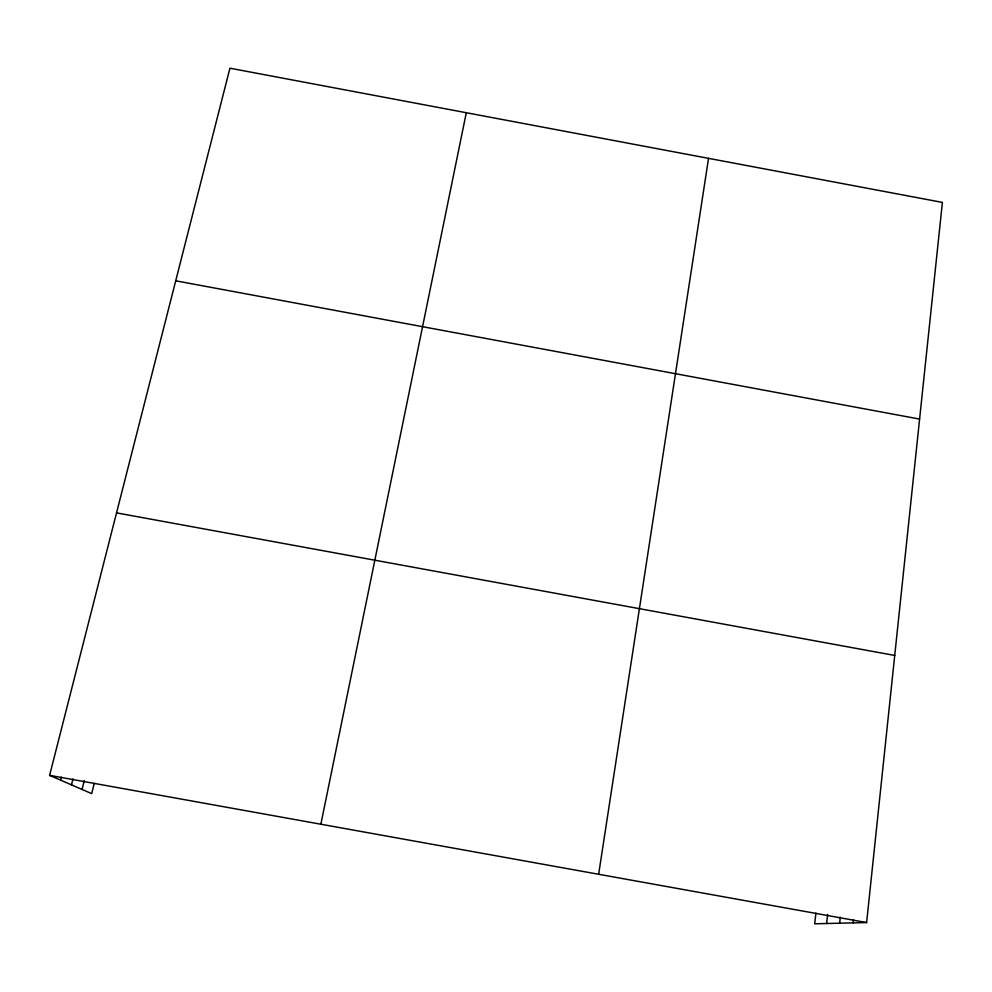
<?xml version="1.0" encoding="UTF-8"?>
<svg xmlns="http://www.w3.org/2000/svg" width="992" height="992" viewBox="0 0 992 992"><rect width="100%" height="100%" fill="white"/><g stroke="black" fill="none" stroke-linecap="round" stroke-linejoin="round"><path stroke-width="1.49" d="M815.92 913.062L814.692 923.8L866.624 922.548L942.4 202.405L229.933 68.2L49.6 775.36L91.71 793.637L94.265 783.32M853.132 922.87L853.467 919.82M839.654 923.205L840.323 917.141M826.609 923.515L827.626 914.488M598.647 874.274L708.536 158.348M320.862 824.228L466.302 112.716M82.051 789.446L84.258 780.568M71.474 784.858L72.974 778.894M60.549 780.109L61.306 777.108M49.6 775.36L866.624 922.548M116.535 512.876L894.734 655.452M175.72 280.798L919.596 419.083"/></g></svg>
